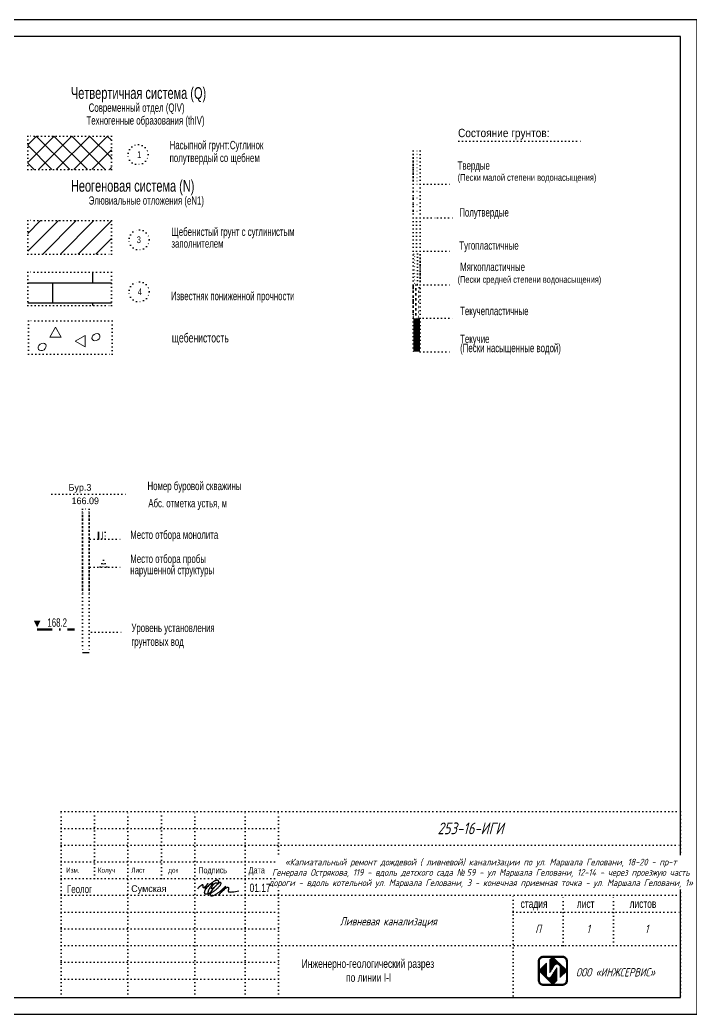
# Model space of a CAD drawing. Extents: x -102 to 862, y -55 to 242.
# Drawn here: x 239.4 to 439.9, y -54.6 to 242.4 of the extents above; entities that cross this region are included whole.
import ezdxf

# ---------------------------------------------------------------- set-up
doc = ezdxf.new("R2010")
doc.units = 0
doc.header["$MEASUREMENT"] = 0
for name, pattern in [('CONTI', [1, 0, 1]), ('DASHDOTX2', [2, 1, -0.5, 0, -0.5]), ('L1', [1, 0, 1]), ('L2', [1, 0, 1]), ('L3', [1, 0, 1]), ('L4', [1, 0, 1]), ('L5', [1, 0, 1]), ('L6', [1, 0, 1]), ('L7', [1, 0, 1]), ('L9', [1, 0, 1])]:
    doc.linetypes.add(name, pattern=pattern)
for name, color, linetype, lineweight in [('05_рамка', 7, 'Continuous', 20), ('18_Зарамочное оформление', 7, 'Continuous', 13), ('SHTAMP', 7, 'Continuous', 25)]:
    doc.layers.add(name, color=color, linetype=linetype, lineweight=lineweight)
for name, color, linetype in [('CUT_LRS', 7, 'CONTI'), ('CUT_WAT', 7, 'CONTI'), ('RAMKA', 7, 'CONTI'), ('У.о', 7, 'Continuous')]:
    doc.layers.add(name, color=color, linetype=linetype)
doc.styles.add('ROMANS', font='romans.shx', dxfattribs={"width": 0.7, "oblique": 15, "height": 0.9})
doc.styles.add('romans_2.5_0.75_15', font='romans.shx', dxfattribs={"width": 0.75, "oblique": 15, "height": 2.5})
doc.styles.add('SHRFT', font='TXT', dxfattribs={"width": 0.75})
pattern_1 = [(45, (-348.6232014, -244.5218957), (-0.00449012806, 0.00449012806), []), (135, (-348.6232014, -244.5218957), (-0.00449012806, -0.00449012806), [])]

# ---------------------------------------------------------------- blocks, each defined once
blk = doc.blocks.new('A$C302F5828')
at = {"layer": 'CUT_LRS', "color": 7}
blk.add_lwpolyline([(0, 0), (25, 0), (25, 10), (0, 10)], close=True, dxfattribs=at)
blk = doc.blocks.new('инжсервис')
h = blk.add_hatch()
h.set_pattern_fill('ANSI37', scale=0.002, style=0)
h.set_pattern_definition(pattern_1)
h.paths.add_polyline_path([(0.68, 0.827), (0.114, 0.827, 0.425748), (-0.039, 0.671), (-0.039, 0.11, 0.425721), (0.114, -0.045), (0.682, -0.045, 0.421792), (0.833, 0.11), (0.833, 0.671, 0.425748)])
h.paths.add_polyline_path([(0.799, 0.667), (0.799, 0.114, -0.427765), (0.668, -0.011), (0.126, -0.011, -0.427765), (-0.005, 0.114), (-0.005, 0.667, -0.427765), (0.126, 0.792), (0.668, 0.792, -0.427765)], flags=16)
h = blk.add_hatch()
h.set_pattern_fill('ANSI37', scale=0.002, style=0)
h.set_pattern_definition(pattern_1)
h.paths.add_polyline_path([(0.516, 0.482), (0.344, 0.215, -0.766753), (0.204, 0.259), (0.206, 0.617), (-0.005, 0.406), (-0.005, 0.375), (0.381, -0.011), (0.413, -0.011), (0.516, 0.091)])
h = blk.add_hatch()
h.set_pattern_fill('ANSI37', scale=0.002, style=0)
h.set_pattern_definition(pattern_1)
h.paths.add_polyline_path([(0.613, 0.484), (0.613, 0.189), (0.799, 0.374), (0.799, 0.407), (0.413, 0.792), (0.381, 0.792), (0.304, 0.715), (0.304, 0.333), (0.449, 0.559, -0.758089)])

msp = doc.modelspace()

# ---------------------------------------------------------------- hatches: boundary and pattern name
at = {"layer": 'CUT_LRS'}
h = msp.add_hatch(dxfattribs=at)
h.set_pattern_fill('TEHNO', color=252, scale=30, style=0)
h.set_pattern_definition([(45, (321.22, 289.838), (-2.65165, 2.65165), []), (135, (321.22, 289.838), (-2.65165, -2.65165), [])])
h.paths.add_polyline_path([(241.76, 207.67), (241.76, 197.67), (266.76, 197.67), (266.76, 207.67)])
h = msp.add_hatch(dxfattribs=at)
h.set_pattern_fill('SUGL_D', color=252, scale=30, style=0)
h.set_pattern_definition([(45, (321.22, 289.838), (-2.65165, 2.65165), [])])
h.paths.add_polyline_path([(241.75, 182.42), (241.75, 172.42), (266.75, 172.42), (266.75, 182.42)])
h = msp.add_hatch(dxfattribs=at)
h.set_pattern_fill('IZVEST', color=252, scale=30, style=0)
h.set_pattern_definition([(0, (321.22, 289.838), (0, 6), []), (90, (321.22, 289.838), (-12, 6), [6, -6])])
h.paths.add_polyline_path([(266.75, 157.02), (266.75, 167.02), (241.75, 167.02), (241.75, 157.02)])

# ---------------------------------------------------------------- linework, layer by layer
at = {"layer": 'CUT_LRS', "color": 7}
msp.add_line((370.49, 206.18), (406.86, 206.18), dxfattribs=at)
at = {"layer": 'CUT_LRS', "color": 7, "linetype": 'DASHDOTX2', "lineweight": 70, "ltscale": 4.5}
msp.add_line((244.57, 60.22), (255.72, 60.22), dxfattribs=at)
at = {"layer": 'CUT_LRS', "color": 7}
msp.add_lwpolyline([(241.76, 197.67), (266.76, 197.67), (266.76, 207.67), (241.76, 207.67)], close=True, dxfattribs=at)
at = {"layer": 'CUT_WAT', "color": 7, "linetype": 'Continuous'}
msp.add_line((260.15, 53.26), (258.15, 53.26), dxfattribs=at)
at = {"layer": 'CUT_WAT'}
for p in [(436.71, 5.85), (251.76, -49.63)]:
    msp.add_line(p, (436.71, -49.63), dxfattribs=at)
at = {"layer": 'CUT_WAT', "color": 7, "linetype": 'Continuous', "lineweight": 0}
for points in [[(250.06, 150.55), (248.33, 147.55), (251.79, 147.55)], [(255.95, 146.39), (258.95, 144.65), (258.95, 148.12)]]:
    msp.add_lwpolyline(points, close=True, dxfattribs=at)
at = {"layer": 'CUT_WAT'}
msp.add_lwpolyline([(244.56, 60.9, 0, 2, 0), (244.56, 62.9, 0, 2, 0)], format="xyseb", dxfattribs=at)
at = {"layer": 'CUT_WAT', "color": 7, "linetype": 'Continuous'}
msp.add_lwpolyline([(292.62, -17.2), (292.71, -17.02), (292.82, -16.84), (292.95, -16.69), (293.1, -16.54), (293.25, -16.41), (293.4, -16.29), (293.54, -16.19), (293.66, -16.11), (293.76, -16.04), (293.84, -15.99), (293.91, -15.96), (293.95, -15.94), (293.99, -15.94), (294.01, -15.95), (294.02, -15.97), (294.03, -15.99), (294.04, -16.03), (294.04, -16.07), (294.04, -16.12), (294.04, -16.17), (294.04, -16.23), (294.04, -16.29), (294.04, -16.35), (294.04, -16.41), (294.05, -16.47), (294.05, -16.53), (294.06, -16.59), (294.07, -16.65), (294.09, -16.7), (294.11, -16.75), (294.12, -16.79), (294.15, -16.82), (294.17, -16.85), (294.2, -16.86), (294.23, -16.87), (294.27, -16.87), (294.31, -16.86), (294.36, -16.84), (294.41, -16.82), (294.47, -16.78), (294.54, -16.73), (294.62, -16.67), (294.7, -16.6), (294.78, -16.53), (294.87, -16.45), (294.95, -16.37), (295.04, -16.28), (295.13, -16.18), (295.21, -16.09), (295.29, -15.99), (295.37, -15.9), (295.43, -15.82), (295.49, -15.75), (295.53, -15.7), (295.55, -15.66), (295.56, -15.65), (295.55, -15.66), (295.53, -15.7), (295.49, -15.76), (295.43, -15.84), (295.36, -15.94), (295.28, -16.05), (295.19, -16.17), (295.1, -16.31), (295, -16.46), (294.9, -16.61), (294.81, -16.75), (294.74, -16.88), (294.68, -16.98), (294.66, -17.06), (294.67, -17.1), (294.71, -17.09), (294.8, -17.03), (294.94, -16.93), (295.1, -16.79), (295.29, -16.63), (295.51, -16.44), (295.73, -16.24), (295.97, -16.03), (296.2, -15.83), (296.43, -15.65), (296.65, -15.47), (296.86, -15.31), (297.07, -15.17), (297.26, -15.03), (297.43, -14.92), (297.59, -14.82), (297.74, -14.74), (297.87, -14.68), (297.98, -14.63), (298.08, -14.6), (298.16, -14.58), (298.24, -14.57), (298.31, -14.56), (298.36, -14.57), (298.42, -14.58), (298.46, -14.59), (298.51, -14.6), (298.55, -14.62), (298.59, -14.64), (298.62, -14.68), (298.65, -14.71), (298.67, -14.76), (298.69, -14.82), (298.71, -14.89), (298.72, -14.96), (298.72, -15.05), (298.72, -15.14), (298.71, -15.23), (298.69, -15.33), (298.66, -15.43), (298.61, -15.54), (298.56, -15.64), (298.49, -15.74), (298.42, -15.84), (298.34, -15.94), (298.25, -16.04), (298.15, -16.14), (298.05, -16.24), (297.95, -16.34), (297.84, -16.43), (297.74, -16.53), (297.64, -16.62), (297.54, -16.71), (297.44, -16.79), (297.35, -16.87), (297.26, -16.95), (297.18, -17.01), (297.11, -17.07), (297.05, -17.12), (296.99, -17.15), (296.94, -17.18), (296.9, -17.2), (296.86, -17.21), (296.82, -17.21), (296.79, -17.2), (296.76, -17.18), (296.73, -17.15), (296.71, -17.11), (296.7, -17.06), (296.69, -17), (296.69, -16.94), (296.7, -16.87), (296.72, -16.79), (296.75, -16.71), (296.78, -16.62), (296.83, -16.53), (296.88, -16.44), (296.93, -16.35), (296.99, -16.25), (297.06, -16.16), (297.13, -16.07), (297.2, -15.99), (297.27, -15.91), (297.34, -15.83), (297.42, -15.76), (297.49, -15.7), (297.56, -15.64), (297.63, -15.58), (297.7, -15.54), (297.76, -15.5), (297.83, -15.46), (297.89, -15.44), (297.94, -15.42), (298, -15.4), (298.05, -15.4), (298.1, -15.4), (298.15, -15.42), (298.2, -15.44), (298.24, -15.47), (298.28, -15.5), (298.31, -15.54), (298.34, -15.59), (298.35, -15.65), (298.36, -15.7), (298.35, -15.77), (298.33, -15.83), (298.3, -15.9), (298.26, -15.97), (298.2, -16.04), (298.14, -16.12), (298.07, -16.2), (297.99, -16.28), (297.91, -16.37), (297.82, -16.45), (297.72, -16.54), (297.62, -16.64), (297.52, -16.74), (297.42, -16.85), (297.32, -16.96), (297.21, -17.08), (297.11, -17.21), (297, -17.35), (296.9, -17.5), (296.8, -17.65), (296.69, -17.8), (296.59, -17.94), (296.48, -18.08), (296.37, -18.22), (296.26, -18.33), (296.14, -18.43), (296.02, -18.52), (295.9, -18.59), (295.79, -18.66), (295.67, -18.71), (295.56, -18.75), (295.46, -18.78), (295.36, -18.8), (295.26, -18.82), (295.18, -18.84), (295.1, -18.84), (295.03, -18.84), (294.96, -18.84), (294.9, -18.82), (294.85, -18.8), (294.8, -18.77), (294.75, -18.74), (294.71, -18.69), (294.67, -18.64), (294.64, -18.58), (294.62, -18.51), (294.6, -18.43), (294.59, -18.35), (294.59, -18.26), (294.6, -18.16), (294.62, -18.06), (294.65, -17.94), (294.69, -17.82), (294.74, -17.69), (294.81, -17.55), (294.9, -17.4), (295, -17.24), (295.12, -17.07), (295.25, -16.9), (295.4, -16.72), (295.56, -16.54), (295.72, -16.37), (295.89, -16.2), (296.05, -16.05), (296.22, -15.91), (296.38, -15.79), (296.54, -15.69), (296.67, -15.62), (296.79, -15.57), (296.88, -15.55), (296.95, -15.56), (296.98, -15.6), (296.97, -15.68), (296.91, -15.79), (296.82, -15.94), (296.7, -16.11), (296.56, -16.3), (296.41, -16.51), (296.26, -16.73), (296.11, -16.96), (295.97, -17.2), (295.85, -17.43), (295.75, -17.65), (295.68, -17.86), (295.62, -18.06), (295.6, -18.24), (295.59, -18.39), (295.61, -18.52), (295.66, -18.61), (295.74, -18.66), (295.84, -18.68), (295.96, -18.67), (296.09, -18.63), (296.24, -18.57), (296.4, -18.5), (296.56, -18.41), (296.73, -18.32), (296.89, -18.22), (297.06, -18.12), (297.23, -18.01), (297.39, -17.89), (297.56, -17.77), (297.73, -17.64), (297.9, -17.51), (298.08, -17.36), (298.25, -17.21), (298.43, -17.05), (298.61, -16.88), (298.77, -16.72), (298.93, -16.55), (299.07, -16.39), (299.2, -16.24), (299.3, -16.1), (299.38, -15.97), (299.44, -15.85), (299.49, -15.74), (299.51, -15.65), (299.51, -15.57), (299.5, -15.5), (299.48, -15.45), (299.45, -15.4), (299.41, -15.37), (299.36, -15.35), (299.31, -15.34), (299.25, -15.34), (299.2, -15.35), (299.14, -15.36), (299.08, -15.37), (299.03, -15.39), (298.98, -15.41), (298.94, -15.43), (298.89, -15.46), (298.84, -15.49), (298.78, -15.54), (298.7, -15.6), (298.62, -15.68), (298.51, -15.78), (298.38, -15.9), (298.24, -16.03), (298.08, -16.18), (297.91, -16.35), (297.74, -16.53), (297.57, -16.71), (297.4, -16.89), (297.24, -17.08), (297.09, -17.26), (296.96, -17.44), (296.84, -17.62), (296.73, -17.79), (296.63, -17.95), (296.55, -18.11), (296.48, -18.25), (296.42, -18.39), (296.37, -18.52), (296.33, -18.63), (296.31, -18.74), (296.29, -18.83), (296.29, -18.92), (296.3, -19), (296.31, -19.07), (296.34, -19.13), (296.37, -19.19), (296.42, -19.24), (296.48, -19.28), (296.54, -19.31), (296.63, -19.32), (296.72, -19.33), (296.83, -19.32), (296.96, -19.29), (297.1, -19.25), (297.26, -19.19), (297.43, -19.11), (297.61, -19.03), (297.8, -18.93), (297.99, -18.82), (298.18, -18.7), (298.38, -18.57), (298.57, -18.44), (298.77, -18.3), (298.96, -18.16), (299.15, -18), (299.34, -17.84), (299.53, -17.68), (299.73, -17.5), (299.93, -17.32), (300.13, -17.14), (300.33, -16.95), (300.51, -16.78), (300.67, -16.63), (300.8, -16.52), (300.89, -16.44), (300.93, -16.42), (300.91, -16.46), (300.84, -16.56), (300.71, -16.73), (300.54, -16.94), (300.34, -17.19), (300.12, -17.45), (299.9, -17.72), (299.68, -17.99), (299.48, -18.23), (299.3, -18.44), (299.16, -18.62), (299.03, -18.77), (298.94, -18.9), (298.86, -18.99), (298.81, -19.05), (298.78, -19.09), (298.77, -19.1), (298.78, -19.09), (298.81, -19.06), (298.85, -19.01), (298.9, -18.94), (298.97, -18.86), (299.04, -18.78), (299.12, -18.69), (299.21, -18.59), (299.3, -18.5), (299.39, -18.4), (299.49, -18.31), (299.59, -18.22), (299.7, -18.12), (299.81, -18.02), (299.92, -17.92), (300.04, -17.81), (300.16, -17.7), (300.29, -17.58), (300.41, -17.47), (300.54, -17.36), (300.66, -17.25), (300.78, -17.14), (300.9, -17.05), (301, -16.96), (301.1, -16.89), (301.19, -16.83), (301.27, -16.78), (301.35, -16.74), (301.42, -16.71), (301.48, -16.7), (301.53, -16.7), (301.58, -16.71), (301.62, -16.73), (301.65, -16.76), (301.68, -16.8), (301.71, -16.85), (301.72, -16.91), (301.74, -16.97), (301.74, -17.04), (301.74, -17.12), (301.74, -17.21), (301.73, -17.29), (301.71, -17.38), (301.7, -17.47), (301.68, -17.56), (301.67, -17.65), (301.66, -17.73), (301.65, -17.8), (301.65, -17.87), (301.66, -17.93), (301.68, -17.98), (301.71, -18.02), (301.77, -18.06), (301.85, -18.09), (301.95, -18.12), (302.09, -18.14), (302.25, -18.15), (302.46, -18.16), (302.71, -18.15), (303.02, -18.13), (303.37, -18.08), (303.8, -18.02), (304.28, -17.92), (304.85, -17.8)], dxfattribs=at)
at = {"layer": 'CUT_WAT', "color": 7, "linetype": 'Continuous', "lineweight": 0}
for centre in [(262.15, 147.59), (246.06, 144.67)]:
    msp.add_ellipse(centre, major_axis=(-1.06, -0.73), ratio=0.77546, dxfattribs=at)
at = {"layer": 'RAMKA', "color": 7, "linetype": 'L2'}
for p, q in [((356.93, 203.25), (356.93, 193.25)), ((358.93, 203.25), (358.93, 193.25))]:
    msp.add_line(p, q, dxfattribs=at)
at = {"layer": 'RAMKA', "color": 7}
for p, q in [((356.93, 202.25), (356.93, 203.25)), ((356.93, 203.25), (358.93, 203.25)), ((356.93, 203.25), (358.93, 203.25)), ((356.93, 202.25), (358.93, 202.25)), ((356.93, 201.25), (358.93, 201.25)), ((356.93, 200.25), (358.93, 200.25)), ((356.93, 199.25), (358.93, 199.25)), ((356.93, 198.25), (358.93, 198.25)), ((356.93, 197.25), (358.93, 197.25)), ((356.93, 196.25), (358.93, 196.25)), ((356.93, 195.25), (358.93, 195.25)), ((356.93, 194.25), (358.93, 194.25)), ((356.93, 193.25), (358.93, 193.25)), ((356.93, 193.25), (358.93, 193.25)), ((356.93, 193.25), (358.93, 193.25)), ((356.93, 193.25), (358.93, 193.25)), ((358.93, 193.25), (361.16, 193.25)), ((361.16, 193.25), (368.68, 193.25)), ((356.93, 191.25), (358.93, 191.25)), ((356.93, 189.25), (358.93, 189.25)), ((356.93, 187.25), (358.93, 187.25)), ((356.93, 185.25), (358.93, 185.25)), ((356.93, 183.25), (358.93, 183.25)), ((356.93, 183.25), (358.93, 183.25)), ((356.93, 183.25), (358.93, 183.25)), ((357.93, 183.25), (357.93, 173.25)), ((358.93, 183.25), (364.14, 183.25)), ((364.14, 183.25), (368.68, 183.25)), ((357.93, 173.25), (356.93, 172.25)), ((358.93, 173.25), (356.93, 171.25)), ((356.93, 173.25), (358.93, 173.25)), ((356.93, 173.25), (358.93, 173.25)), ((358.93, 173.25), (368.68, 173.25)), ((358.93, 172.25), (356.93, 170.25)), ((358.93, 171.25), (356.93, 169.25)), ((358.93, 170.25), (356.93, 168.25)), ((358.93, 169.25), (356.93, 167.25)), ((358.93, 168.25), (356.93, 166.25)), ((358.93, 167.25), (356.93, 165.25)), ((358.93, 166.25), (356.93, 164.25)), ((358.93, 165.25), (356.93, 163.25)), ((358.93, 164.25), (357.93, 163.25)), ((356.93, 163.25), (358.93, 163.25)), ((356.93, 163.25), (358.93, 163.25)), ((356.93, 162.95), (358.93, 160.95)), ((356.93, 162.75), (358.93, 160.75)), ((356.93, 162.55), (358.93, 160.55)), ((356.93, 161.45), (358.93, 159.45)), ((356.93, 161.25), (358.93, 159.25)), ((356.93, 161.05), (358.93, 159.05)), ((357.73, 163.25), (358.93, 162.05)), ((357.93, 163.25), (358.93, 162.25)), ((358.13, 163.25), (358.93, 162.45)), ((358.93, 163.25), (368.68, 163.25)), ((358.93, 163.25), (358.93, 163.25)), ((356.93, 159.95), (358.93, 157.95)), ((356.93, 159.75), (358.93, 157.75)), ((356.93, 159.55), (358.93, 157.55)), ((356.93, 158.45), (358.93, 156.45)), ((356.93, 158.25), (358.93, 156.25)), ((356.93, 158.05), (358.93, 156.05)), ((356.93, 156.95), (358.93, 154.95)), ((356.93, 156.75), (358.93, 154.75)), ((356.93, 156.55), (358.93, 154.55)), ((356.93, 155.45), (358.93, 153.45)), ((356.93, 155.25), (358.93, 153.25)), ((356.93, 155.05), (358.73, 153.25)), ((356.93, 153.95), (357.63, 153.25)), ((356.93, 153.75), (357.43, 153.25)), ((356.93, 153.55), (357.23, 153.25)), ((356.93, 153.25), (358.93, 153.25)), ((356.93, 153.25), (358.93, 153.25)), ((358.73, 153.25), (368.68, 153.25)), ((358.93, 143.25), (368.68, 143.25)), ((251.71, 5.85), (436.71, 5.85)), ((251.76, -49.63), (251.71, 5.85)), ((261.71, -14.15), (261.71, 5.85)), ((271.71, -49.63), (271.71, 5.85)), ((281.71, -14.15), (281.71, 5.85)), ((291.71, -49.63), (291.71, 5.85)), ((306.71, -49.63), (306.71, 5.85)), ((316.71, -49.63), (316.71, 5.85)), ((251.71, 0.85), (316.71, 0.85)), ((251.71, -4.15), (316.71, -4.15)), ((316.34, -4.15), (436.34, -4.15)), ((251.71, -9.15), (316.71, -9.15)), ((251.71, -14.15), (316.71, -14.15)), ((251.71, -19.15), (436.71, -19.15)), ((386.71, -49.15), (386.71, -19.15)), ((401.71, -34.15), (401.71, -19.15)), ((416.71, -34.15), (416.71, -19.15)), ((251.71, -24.15), (316.71, -24.15)), ((386.71, -24.15), (436.71, -24.15)), ((251.71, -29.15), (316.71, -29.15)), ((251.71, -34.15), (436.71, -34.15)), ((251.71, -39.15), (316.71, -39.15)), ((251.71, -44.15), (316.71, -44.15))]:
    msp.add_line(p, q, dxfattribs=at)
at = {"layer": 'RAMKA', "color": 7, "linetype": 'L3'}
for p, q in [((356.93, 193.25), (356.93, 183.25)), ((358.93, 193.25), (358.93, 183.25))]:
    msp.add_line(p, q, dxfattribs=at)
at = {"layer": 'RAMKA', "color": 7, "linetype": 'L4'}
for p, q in [((356.93, 183.25), (356.93, 173.25)), ((358.93, 183.25), (358.93, 173.25))]:
    msp.add_line(p, q, dxfattribs=at)
at = {"layer": 'RAMKA', "color": 7, "linetype": 'L5'}
for p, q in [((356.93, 173.25), (356.93, 163.25)), ((358.93, 173.25), (358.93, 163.25))]:
    msp.add_line(p, q, dxfattribs=at)
at = {"layer": 'RAMKA', "color": 7, "linetype": 'L6'}
for p, q in [((356.93, 163.25), (356.93, 153.25)), ((358.93, 163.25), (358.93, 153.25))]:
    msp.add_line(p, q, dxfattribs=at)
at = {"layer": 'RAMKA', "color": 7, "linetype": 'L7'}
for p, q in [((356.93, 153.25), (356.93, 143.25)), ((358.93, 153.25), (358.93, 143.25))]:
    msp.add_line(p, q, dxfattribs=at)
at = {"layer": 'RAMKA'}
for p, q in [((248.96, 100.7), (271.56, 100.7)), ((260.15, 96.25), (258.12, 96.25)), ((258.15, 96.23), (258.15, 53.4)), ((258.15, 81.17), (258.15, 96.11)), ((260.15, 96.23), (260.15, 53.4)), ((260.15, 81.17), (260.15, 95.71)), ((262.93, 89.31), (264.93, 89.31)), ((262.93, 87.31), (262.93, 89.31)), ((262.93, 89.11), (264.93, 89.11)), ((264.93, 89.31), (264.93, 87.31)), ((262.93, 88.91), (264.93, 88.91)), ((262.93, 88.71), (264.93, 88.71)), ((262.93, 88.51), (264.93, 88.51)), ((262.93, 88.31), (264.93, 88.31)), ((262.93, 88.11), (264.93, 88.11)), ((262.93, 87.91), (264.93, 87.91)), ((262.93, 87.71), (264.93, 87.71)), ((262.93, 87.51), (264.93, 87.51)), ((264.93, 87.31), (262.93, 87.31)), ((263.42, 79), (264.42, 81)), ((264.42, 81), (263.82, 79)), ((264.42, 81), (264.12, 79)), ((264.42, 81), (265.02, 79)), ((264.42, 81), (264.72, 79)), ((264.42, 81), (264.42, 79)), ((264.42, 81), (265.42, 79)), ((265.42, 79), (263.42, 79))]:
    msp.add_line(p, q, dxfattribs=at)
at = {"layer": 'RAMKA', "linetype": 'L9'}
for p, q in [((260.46, 87.22), (269.46, 87.22)), ((260.46, 78.89), (269.46, 78.89))]:
    msp.add_line(p, q, dxfattribs=at)
at = {"layer": 'RAMKA', "linetype": 'L3'}
for p, q in [((258.15, 81.17), (258.15, 71.17)), ((260.15, 81.17), (260.15, 71.17))]:
    msp.add_line(p, q, dxfattribs=at)
at = {"layer": 'RAMKA', "color": 7, "linetype": 'L9'}
msp.add_line((260.8, 59.5), (269.8, 59.5), dxfattribs=at)
at = {"layer": 'RAMKA', "color": 7, "const_width": 2}
msp.add_lwpolyline([(357.93, 153.25), (357.93, 143.25)], dxfattribs=at)
at = {"layer": 'RAMKA', "color": 7, "linetype": 'L1'}
msp.add_circle((274.71, 202.12), 3, dxfattribs=at)
at = {"layer": 'RAMKA', "color": 7, "linetype": 'L2'}
msp.add_circle((275.02, 176.68), 3, dxfattribs=at)
at = {"layer": 'RAMKA', "color": 7, "linetype": 'L3'}
msp.add_circle((275.02, 161.17), 3, dxfattribs=at)
at = {"layer": 'У.о', "color": 7}
for points in [[(-101.52, -54.63), (441.71, -54.63), (441.71, 242.37), (-101.52, 242.37)], [(-81.52, -49.63), (436.71, -49.63), (436.71, 237.37), (-81.52, 237.37)]]:
    msp.add_lwpolyline(points, close=True, dxfattribs=at)

# ---------------------------------------------------------------- block references
at = {"layer": '05_рамка', "color": 7, "xscale": 10, "yscale": 10, "zscale": 10}
msp.add_blockref('инжсервис', (394.65, -45.6), dxfattribs=at)
at = {"layer": 'CUT_LRS', "color": 7}
for p in [(241.75, 172.42), (241.75, 157.02), (242, 142.46)]:
    msp.add_blockref('A$C302F5828', p, dxfattribs=at)

# ---------------------------------------------------------------- texts
at = {"linetype": 'Continuous'}
msp.add_text('Сумская', height=2, dxfattribs=at).set_placement((272.67, -18.15))
at = {"layer": '18_Зарамочное оформление', "color": 1, "linetype": 'Continuous', "lineweight": 35, "insert": (374.01, 0.85), "char_height": 3.5, "width": 120, "attachment_point": 5, "line_spacing_factor": 1.071429, "style": 'romans_2.5_0.75_15'}
msp.add_mtext('{\\C256;253-16-ИГИ}', dxfattribs=at)
at = {"layer": '18_Зарамочное оформление', "color": 7, "linetype": 'Continuous', "lineweight": 18, "insert": (349.48, -27.25), "char_height": 2.5, "width": 70, "attachment_point": 5, "line_spacing_factor": 0.925926, "style": 'romans_2.5_0.75_15'}
msp.add_mtext('Ливневая канализация', dxfattribs=at)
at = {"layer": '18_Зарамочное оформление', "color": 7, "linetype": 'Continuous', "lineweight": 18, "char_height": 2.5, "width": 15, "attachment_point": 5, "style": 'romans_2.5_0.75_15'}
for s, insert in [('П', (394.21, -29.15)), ('1', (409.21, -29.15)), ('1', (426.63, -29.15))]:
    msp.add_mtext(s, dxfattribs=dict(at, insert=insert))
at = {"layer": 'RAMKA', "color": 7}
for s, height, width, p in [('Четвертичная система (Q)', 3.5, 0.7, (254.67, 218.77)), ('Современный отдел (QIV)', 2.5, 0.7, (259.97, 214.9)), ('Техногенные образования (thIV)', 2.5, 0.7, (259.31, 211.08)), ('Состояние грунтов:', 2.5, 0.9, (370.29, 207.34)), ('Насыпной грунт:Суглинок', 2.5, 0.7, (284.14, 203.72)), ('1', 2, 0.75, (274.44, 201.12)), ('полутвердый со щебнем', 2.5, 0.7, (284.14, 199.89)), ('Твердые ', 2.5, 0.7, (370.17, 197.62)), ('(Пески малой степени водонасыщения)', 2, 0.7, (370.17, 194.29)), ('Неогеновая система (N)', 3.5, 0.7, (254.67, 191.04)), ('Элювиальные отложения (еN1)', 2.5, 0.7, (259.97, 187.17)), ('Полутвердые ', 2.5, 0.7, (370.67, 183.61)), ('Щебенистый грунт с суглинистым', 2.5, 0.7, (284.69, 177.83)), ('3', 2, 0.75, (274.35, 175.68)), ('заполнителем', 2.5, 0.7, (284.69, 174.31)), ('Тугопластичные ', 2.5, 0.7, (370.67, 173.73)), ('Мягкопластичные ', 2.5, 0.7, (370.92, 167.33)), ('(Пески средней степени водонасыщения)', 2, 0.66, (370.17, 163.82)), ('4', 2, 0.75, (274.64, 160.17)), ('Известняк пониженной прочности', 2.5, 0.7, (284.52, 158.63)), ('Текучепластичные ', 2.5, 0.7, (370.92, 154.16)), ('Текучие ', 2.5, 0.7, (370.92, 145.83)), ('(Пески насыщенные водой)', 2.5, 0.7, (370.92, 143.1)), ('Уровень установления ', 2.5, 0.7, (272.73, 59.5)), ('грунтовых вод', 2.5, 0.7, (272.73, 55.38))]:
    msp.add_text(s, height=height, dxfattribs=dict(at, width=width)).set_placement(p)
at = {"layer": 'RAMKA', "width": 0.7}
for s, height, p in [('щебенистость', 2.75, (284.8, 146.01)), ('Номер буровой скважины', 2.5, (277.54, 101.89)), ('Абс. отметка устья, м', 2.5, (277.78, 96.74)), ('Место отбора монолита', 2.5, (272.39, 87.32)), ('Место отбора пробы', 2.5, (272.39, 80.13)), ('нарушенной структуры', 2.5, (272.39, 76.77)), ('168.2', 2.5, (247.64, 61.08))]:
    msp.add_text(s, height=height, dxfattribs=at).set_placement(p)
at = {"layer": 'RAMKA'}
for s, p in [('Бур.3', (253.96, 101.7)), ('166.09', (254.86, 97.7))]:
    msp.add_text(s, height=2, dxfattribs=at).set_placement(p)
at = {"layer": 'RAMKA', "color": 7, "style": 'SHRFT', "width": 0.75}
for s, height, p in [(' Изм.', 1.5, (252.71, -12.4)), ('Колуч', 1.5, (262.71, -12.4)), ('Лист ', 1.5, (272.71, -12.4)), ('  док', 1.5, (282.71, -12.4)), ('Подпись', 1.8, (292.71, -12.55)), ('Дата', 1.9, (307.71, -12.6)), ('Геолог', 2.346, (253.5, -18.49)), ('01.17', 2.5, (308.03, -18.15)), ('стадия', 2.5, (388.99, -22.9)), ('лист  ', 2.5, (405.77, -22.9)), ('листов', 2.5, (421.53, -22.9)), ('Инженерно-геологический разрез', 2.5138, (323.6, -40.81)), ('по линии I-I', 2.5138, (336.84, -44.98))]:
    msp.add_text(s, height=height, dxfattribs=at).set_placement(p)
at = {"layer": 'SHTAMP', "color": 7, "lineweight": 25, "style": 'ROMANS', "oblique": 15, "width": 0.75}
msp.add_text('ООО «ИНЖСЕРВИС»', height=2.5, dxfattribs=at).set_placement((405.52, -43.4))

# ---------------------------------------------------------------- next in the draw order: texts
at = {"layer": '18_Зарамочное оформление', "color": 7, "linetype": 'Continuous', "lineweight": 18, "insert": (377.09, -12.59), "char_height": 2, "width": 120.0176, "attachment_point": 5, "line_spacing_factor": 0.925926, "style": 'romans_2.5_0.75_15', "bg_fill": 2}
msp.add_mtext('«Капиатальный ремонт дождевой ( ливневой) канализации по ул. Маршала Геловани, 18-20 - пр-т Генерала Острякова, 119 - вдоль детского сада {\\fArial|b0|i0|c204|p34;№ }59 - ул Маршала Геловани, 12-14 - через проезжую часть дороги - вдоль котельной ул. Маршала Геловани, 3 - конечная приемная точка - ул. Маршала Геловани, 1»', dxfattribs=at)

doc.saveas('drawing.dxf')
